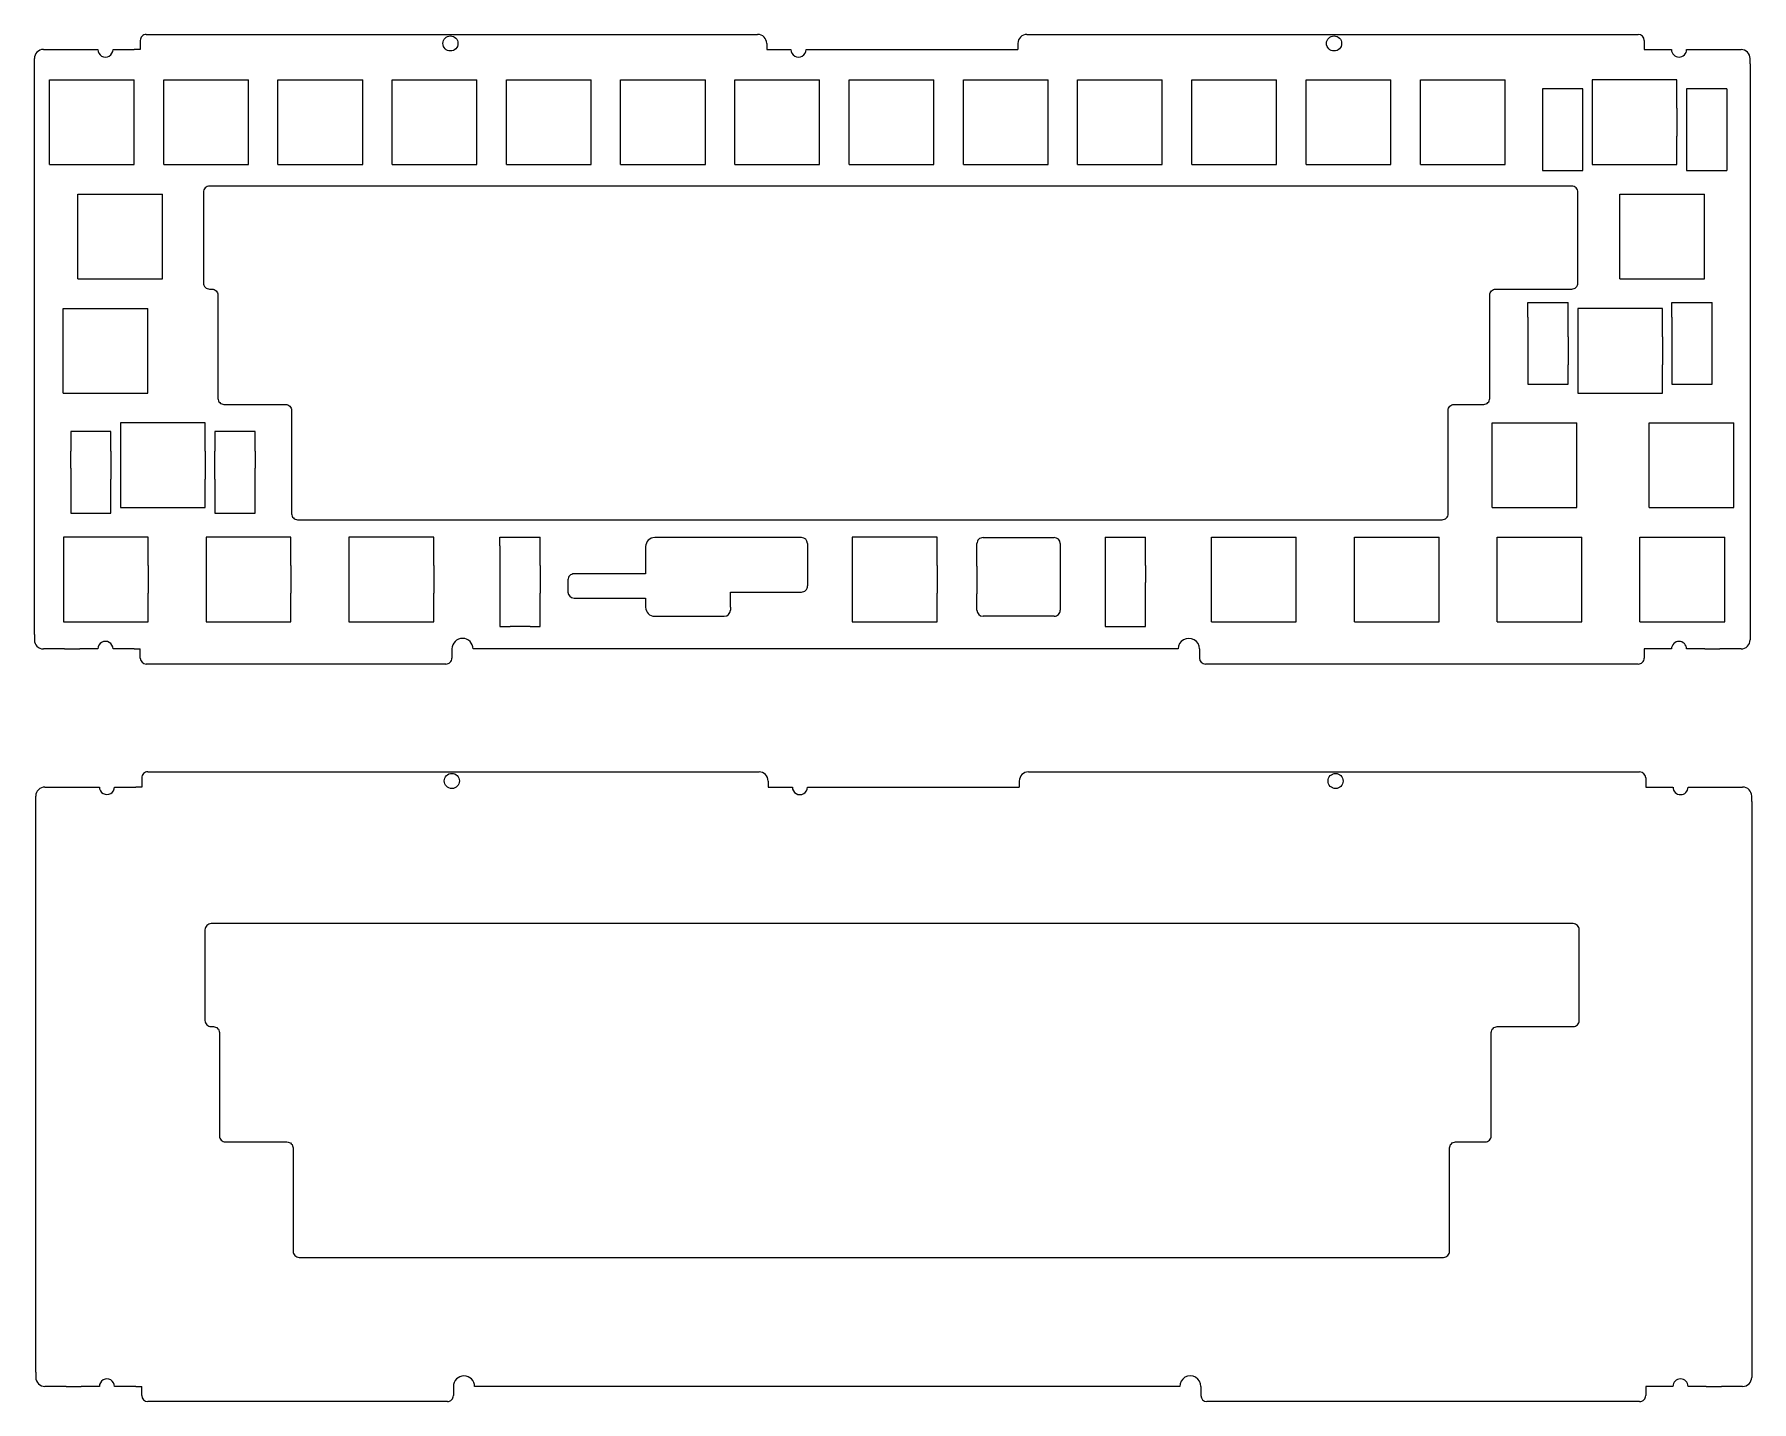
# Model space of a CAD drawing. Header units: inches. Extents: x 4 to 288, y 6 to 232.
import ezdxf

# ---------------------------------------------------------------- set-up
doc = ezdxf.new("R2010")
doc.units = ezdxf.units.IN
doc.header["$MEASUREMENT"] = 0
doc.layers.add('Edge', color=7, linetype='Continuous', lineweight=0)
doc.layers.add('Switches2', color=7, linetype='Continuous', lineweight=0, true_color=0x008080)

msp = doc.modelspace()

# ---------------------------------------------------------------- linework, layer by layer
for points in [[(244.44, 188.82, -0.414214), (245.44, 189.82), (257.99, 189.82, 0.414214), (258.99, 190.82), (258.99, 205.82, 0.414214), (257.99, 206.82), (32.89, 206.82, 0.414214), (31.89, 205.82), (31.89, 190.82, 0.414214), (32.89, 189.82), (33.27, 189.82, -0.414214), (34.27, 188.82), (34.27, 171.77, 0.414214), (35.27, 170.77), (45.44, 170.77, -0.414214), (46.44, 169.77), (46.44, 152.72, 0.414214), (47.44, 151.72), (236.56, 151.72, 0.414214), (237.56, 152.72), (237.56, 169.77, -0.414214), (238.56, 170.77), (243.44, 170.77, 0.414214), (244.44, 171.77)], [(244.69, 67.01, -0.414214), (245.69, 68.01), (258.24, 68.01, 0.414214), (259.24, 69.01), (259.24, 84.01, 0.414214), (258.24, 85.01), (33.13, 85.01, 0.414214), (32.13, 84.01), (32.13, 69.01, 0.414214), (33.13, 68.01), (33.51, 68.01, -0.414214), (34.51, 67.01), (34.51, 49.96, 0.414214), (35.51, 48.96), (45.68, 48.96, -0.414214), (46.68, 47.96), (46.68, 30.9, 0.414214), (47.68, 29.9), (236.8, 29.9, 0.414214), (237.8, 30.9), (237.8, 47.96, -0.414214), (238.8, 48.96), (243.69, 48.96, 0.414214), (244.69, 49.96)]]:
    msp.add_lwpolyline(points, format="xyb", close=True)
at = {"layer": 'Edge'}
for p, q in [((21.43, 230.89), (21.43, 229.39)), ((22.43, 231.89), (123.45, 231.89)), ((124.95, 230.39), (124.95, 229.39)), ((166.46, 230.39), (166.46, 229.39)), ((167.96, 231.89), (268.97, 231.89)), ((269.97, 230.89), (269.97, 229.38)), ((3.93, 227.02), (3.93, 227.89)), ((5.43, 229.39), (8.93, 229.39)), ((8.93, 229.39), (14.43, 229.39)), ((11.43, 229.39), (14.43, 229.39)), ((16.93, 229.39), (20.43, 229.39)), ((21.43, 229.39), (20.43, 229.39)), ((124.95, 229.39), (128.95, 229.39)), ((131.45, 229.39), (166.46, 229.39)), ((269.97, 229.38), (274.47, 229.38)), ((276.97, 229.38), (279.97, 229.38)), ((279.97, 229.38), (282.47, 229.38)), ((282.47, 229.38), (285.97, 229.38)), ((287.47, 227.01), (287.47, 227.88)), ((3.93, 132.75), (3.93, 227.02)), ((287.47, 227.01), (287.47, 132.75)), ((130.69, 148.78), (106.45, 148.78)), ((131.69, 147.78), (131.69, 144.08)), ((159.7, 144.08), (159.7, 147.78)), ((160.7, 148.78), (172.47, 148.78)), ((173.47, 147.78), (173.47, 144.08)), ((104.95, 147.28), (104.95, 142.78)), ((104.95, 142.78), (93.11, 142.78)), ((131.69, 144.08), (131.69, 140.78)), ((159.7, 144.08), (159.7, 139.48)), ((173.47, 144.08), (173.47, 139.48)), ((92.11, 141.78), (92.11, 139.78)), ((118.95, 137.28), (118.95, 139.78)), ((118.95, 139.78), (130.69, 139.78)), ((159.7, 136.78), (159.7, 139.48)), ((173.47, 139.48), (173.47, 136.78)), ((93.11, 138.78), (104.95, 138.78)), ((104.95, 138.78), (104.95, 137.28)), ((118.95, 137.28), (118.95, 136.78)), ((106.45, 135.78), (117.45, 135.78)), ((117.45, 135.78), (117.95, 135.78)), ((172.47, 135.78), (160.7, 135.78)), ((3.93, 132.75), (3.93, 131.88)), ((287.47, 132.75), (287.47, 131.88)), ((8.93, 130.38), (5.43, 130.38)), ((8.93, 130.38), (11.43, 130.38)), ((14.43, 130.38), (11.43, 130.38)), ((20.43, 130.38), (16.93, 130.38)), ((20.43, 130.38), (21.43, 130.38)), ((21.43, 128.88), (21.43, 130.38)), ((71.94, 127.88), (22.43, 127.88)), ((72.94, 130.38), (72.94, 128.88)), ((192.96, 130.38), (76.44, 130.38)), ((196.46, 130.38), (196.46, 128.88)), ((268.97, 127.88), (197.46, 127.88)), ((269.97, 130.38), (269.97, 128.88)), ((274.47, 130.38), (269.97, 130.38)), ((277.47, 130.38), (276.97, 130.38)), ((279.97, 130.38), (277.47, 130.38)), ((279.97, 130.38), (282.47, 130.38)), ((285.97, 130.38), (282.47, 130.38)), ((21.68, 109.08), (21.68, 107.58)), ((22.68, 110.08), (123.69, 110.08)), ((125.19, 108.57), (125.19, 107.57)), ((166.7, 108.57), (166.7, 107.57)), ((168.2, 110.07), (269.21, 110.07)), ((270.21, 109.07), (270.21, 107.57)), ((4.17, 105.21), (4.17, 106.08)), ((4.17, 10.94), (4.17, 105.21)), ((5.67, 107.58), (9.18, 107.58)), ((9.18, 107.58), (14.68, 107.58)), ((11.68, 107.58), (14.68, 107.58)), ((17.18, 107.58), (20.68, 107.58)), ((21.68, 107.58), (20.68, 107.58)), ((125.19, 107.57), (129.19, 107.57)), ((131.69, 107.57), (166.7, 107.57)), ((270.21, 107.57), (274.71, 107.57)), ((277.22, 107.57), (280.22, 107.57)), ((280.22, 107.57), (282.72, 107.57)), ((282.72, 107.57), (286.22, 107.57)), ((287.72, 105.2), (287.72, 106.07)), ((287.72, 105.2), (287.72, 10.94)), ((4.17, 10.94), (4.17, 10.07)), ((9.17, 8.57), (5.67, 8.57)), ((9.17, 8.57), (11.68, 8.57)), ((14.68, 8.57), (11.68, 8.57)), ((20.68, 8.57), (17.18, 8.57)), ((20.68, 8.57), (21.68, 8.57)), ((21.68, 7.07), (21.68, 8.57)), ((73.18, 8.57), (73.18, 7.07)), ((193.2, 8.57), (76.69, 8.57)), ((196.7, 8.57), (196.7, 7.07)), ((270.21, 8.57), (270.21, 7.07)), ((274.71, 8.57), (270.21, 8.57)), ((277.72, 8.57), (277.22, 8.57)), ((280.22, 8.57), (277.72, 8.57)), ((280.22, 8.57), (282.72, 8.57)), ((286.22, 8.57), (282.72, 8.57)), ((287.72, 10.94), (287.72, 10.07)), ((72.18, 6.07), (22.68, 6.07)), ((269.21, 6.07), (197.7, 6.07))]:
    msp.add_line(p, q, dxfattribs=at)
for centre in [(72.69, 230.39), (218.71, 230.39), (72.93, 108.58), (218.96, 108.57)]:
    msp.add_circle(centre, 1.25, dxfattribs=at)
for centre, radius, start, end in [((22.43, 230.89), 1, 89.9997, 180), ((123.45, 230.39), 1.5, 0, 89.9997), ((167.96, 230.39), 1.5, 89.9997, 180), ((268.97, 230.89), 1, 359.9999, 89.9997), ((5.43, 227.89), 1.5, 89.9997, 179.9999), ((15.68, 229.39), 1.25, 179.9997, 359.9997), ((130.2, 229.39), 1.25, 179.9997, 359.9997), ((275.72, 229.38), 1.25, 180, 359.9997), ((285.97, 227.88), 1.5, 359.9999, 89.9997), ((106.45, 147.28), 1.5, 89.9997, 180), ((130.69, 147.78), 1, 0, 89.9997), ((160.7, 147.78), 1, 89.9997, 180), ((172.47, 147.78), 1, 0, 89.9997), ((93.11, 141.78), 1, 89.9997, 180), ((93.11, 139.78), 1, 180, 269.9997), ((130.69, 140.78), 1, 269.9997, 0), ((106.45, 137.28), 1.5, 180, 269.9997), ((117.95, 136.78), 1, 270, 0), ((160.7, 136.78), 1, 180, 269.9997), ((172.47, 136.78), 1, 269.9997, 0), ((5.43, 131.88), 1.5, 179.9999, 269.9997), ((15.68, 130.38), 1.25, 359.9997, 180), ((74.69, 130.38), 1.75, 359.9997, 179.9997), ((194.71, 130.38), 1.75, 359.9997, 180), ((275.72, 130.38), 1.25, 359.9997, 179.9997), ((285.97, 131.88), 1.5, 269.9997, 359.9999), ((22.43, 128.88), 1, 179.9998, 269.9997), ((71.94, 128.88), 1, 269.9997, 359.9999), ((197.46, 128.88), 1, 179.9999, 269.9997), ((268.97, 128.88), 1, 269.9997, 359.9999), ((22.68, 109.08), 1, 89.9997, 180), ((123.69, 108.57), 1.5, 0, 89.9997), ((168.2, 108.57), 1.5, 89.9997, 180), ((269.21, 109.07), 1, 359.9999, 89.9997), ((5.67, 106.08), 1.5, 89.9997, 179.9999), ((15.93, 107.58), 1.25, 179.9997, 359.9997), ((130.44, 107.57), 1.25, 179.9997, 359.9997), ((275.97, 107.57), 1.25, 180, 359.9997), ((286.22, 106.07), 1.5, 359.9999, 89.9997), ((5.67, 10.07), 1.5, 179.9999, 269.9997), ((15.93, 8.57), 1.25, 359.9997, 180), ((74.93, 8.57), 1.75, 359.9997, 179.9997), ((194.95, 8.57), 1.75, 359.9997, 180), ((275.96, 8.57), 1.25, 359.9997, 179.9997), ((286.22, 10.07), 1.5, 269.9997, 359.9999), ((22.68, 7.07), 1, 179.9998, 269.9997), ((72.18, 7.07), 1, 269.9997, 359.9999), ((197.7, 7.07), 1, 179.9999, 269.9997), ((269.21, 7.07), 1, 269.9997, 359.9999)]:
    msp.add_arc(centre, radius, start, end, dxfattribs=at)
at = {"layer": 'Switches2', "color": 136, "linetype": 'Continuous', "true_color": 0x008080}
for p, q in [((6.43, 210.38), (6.43, 224.39)), ((6.43, 224.39), (20.43, 224.39)), ((25.31, 210.38), (25.31, 224.39)), ((25.31, 224.39), (39.31, 224.39)), ((44.19, 210.38), (44.19, 224.39)), ((44.19, 224.39), (58.19, 224.39)), ((63.07, 210.38), (63.07, 224.39)), ((63.07, 224.39), (77.07, 224.39)), ((81.94, 210.38), (81.94, 224.39)), ((81.94, 224.39), (95.95, 224.39)), ((100.82, 210.38), (100.82, 224.39)), ((100.82, 224.39), (114.82, 224.39)), ((119.7, 210.38), (119.7, 224.39)), ((119.7, 224.39), (133.7, 224.39)), ((138.58, 210.38), (138.58, 224.39)), ((138.58, 224.39), (152.58, 224.39)), ((157.45, 210.38), (157.45, 224.39)), ((157.45, 224.39), (171.46, 224.39)), ((176.33, 210.38), (176.33, 224.39)), ((176.33, 224.39), (190.33, 224.39)), ((195.21, 210.38), (195.21, 224.39)), ((195.21, 224.39), (209.21, 224.39)), ((214.09, 210.38), (214.09, 224.39)), ((214.09, 224.39), (228.09, 224.39)), ((232.97, 210.38), (232.97, 224.39)), ((232.97, 224.39), (246.97, 224.39)), ((261.37, 224.38), (261.37, 219.68)), ((275.37, 224.38), (261.37, 224.38)), ((275.37, 219.68), (275.37, 224.38)), ((259.8, 222.91), (253.14, 222.91)), ((253.14, 222.91), (253.14, 219.68)), ((259.8, 219.68), (259.8, 222.91)), ((283.6, 222.91), (276.95, 222.91)), ((276.95, 222.91), (276.95, 209.41)), ((283.6, 222.91), (283.6, 209.41)), ((253.14, 219.68), (253.14, 216.88)), ((259.8, 215.08), (259.8, 219.68)), ((261.37, 219.68), (261.37, 215.08)), ((275.37, 219.68), (275.37, 215.08)), ((253.14, 216.88), (253.14, 209.41)), ((259.8, 209.41), (259.8, 215.08)), ((261.37, 215.08), (261.37, 210.38)), ((275.37, 210.38), (275.37, 215.08)), ((261.37, 210.38), (275.37, 210.38)), ((253.14, 209.41), (259.8, 209.41)), ((276.95, 209.41), (283.6, 209.41)), ((11.09, 191.51), (11.09, 205.51)), ((11.09, 205.51), (25.09, 205.51)), ((265.94, 191.51), (265.94, 205.51)), ((265.94, 205.51), (279.94, 205.51)), ((8.69, 172.63), (8.69, 186.63)), ((8.69, 186.63), (22.69, 186.63))]:
    msp.add_line(p, q, dxfattribs=at)
at = {"layer": 'Switches2', "linetype": 'Continuous'}
for p, q in [((20.43, 210.38), (20.43, 224.39)), ((39.31, 210.38), (39.31, 224.39)), ((58.19, 210.38), (58.19, 224.39)), ((77.07, 210.38), (77.07, 224.39)), ((95.95, 210.38), (95.95, 224.39)), ((114.82, 210.38), (114.82, 224.39)), ((133.7, 210.38), (133.7, 224.39)), ((152.58, 210.38), (152.58, 224.39)), ((171.46, 210.38), (171.46, 224.39)), ((190.33, 210.38), (190.33, 224.39)), ((209.21, 210.38), (209.21, 224.39)), ((228.09, 210.38), (228.09, 224.39)), ((246.97, 210.38), (246.97, 224.39)), ((6.43, 210.38), (20.43, 210.38)), ((25.31, 210.38), (39.31, 210.38)), ((44.19, 210.38), (58.19, 210.38)), ((63.07, 210.38), (77.07, 210.38)), ((81.94, 210.38), (95.95, 210.38)), ((100.82, 210.38), (114.82, 210.38)), ((119.7, 210.38), (133.7, 210.38)), ((138.58, 210.38), (152.58, 210.38)), ((157.45, 210.38), (171.46, 210.38)), ((176.33, 210.38), (190.33, 210.38)), ((195.21, 210.38), (209.21, 210.38)), ((214.09, 210.38), (228.09, 210.38)), ((232.97, 210.38), (246.97, 210.38)), ((25.09, 191.51), (25.09, 205.51)), ((279.94, 191.51), (279.94, 205.51)), ((11.09, 191.51), (25.09, 191.51)), ((265.94, 191.51), (279.94, 191.51)), ((22.69, 172.63), (22.69, 186.63)), ((8.69, 172.63), (22.69, 172.63))]:
    msp.add_line(p, q, dxfattribs=at)
at = {"layer": 'Switches2', "color": 136, "true_color": 0x008080}
for p, q in [((250.74, 185.16), (250.74, 187.6)), ((250.74, 187.6), (257.39, 187.6)), ((257.39, 185.16), (257.39, 187.6)), ((274.55, 185.16), (274.55, 187.6)), ((274.55, 187.6), (281.2, 187.6)), ((281.2, 185.16), (281.2, 187.6)), ((250.74, 185.16), (250.74, 181.93)), ((257.39, 181.93), (257.39, 185.16)), ((258.97, 186.63), (258.97, 181.93)), ((272.97, 186.63), (258.97, 186.63)), ((272.97, 181.93), (272.97, 186.63)), ((274.55, 185.16), (274.55, 181.93)), ((281.2, 181.93), (281.2, 185.16)), ((250.74, 181.93), (250.74, 179.13)), ((257.39, 181.93), (257.39, 177.33)), ((258.97, 181.93), (258.97, 177.33)), ((272.97, 181.93), (272.97, 177.33)), ((274.55, 181.93), (274.55, 177.33)), ((281.2, 179.13), (281.2, 181.93)), ((250.74, 179.13), (250.74, 174.1)), ((281.2, 174.1), (281.2, 179.13)), ((257.39, 174.1), (257.39, 177.33)), ((258.97, 177.33), (258.97, 172.63)), ((272.97, 172.63), (272.97, 177.33)), ((274.55, 177.33), (274.55, 174.1)), ((250.74, 174.1), (257.39, 174.1)), ((274.55, 174.1), (281.2, 174.1)), ((258.97, 172.63), (272.97, 172.63))]:
    msp.add_line(p, q, dxfattribs=at)
at = {"layer": 'Switches2'}
for p, q in [((18.17, 167.75), (18.17, 163.05)), ((32.17, 167.75), (18.17, 167.75)), ((32.17, 163.05), (32.17, 167.75)), ((244.81, 153.75), (244.81, 167.75)), ((244.81, 167.75), (258.81, 167.75)), ((258.81, 153.75), (258.81, 167.75)), ((270.77, 153.75), (270.77, 167.75)), ((270.77, 167.75), (284.77, 167.75)), ((284.77, 153.75), (284.77, 167.75)), ((16.59, 166.28), (9.94, 166.28)), ((9.94, 166.28), (9.94, 163.05)), ((16.59, 163.05), (16.59, 166.28)), ((40.4, 166.28), (33.75, 166.28)), ((33.75, 166.28), (33.75, 163.05)), ((40.4, 163.05), (40.4, 166.28)), ((9.94, 160.25), (9.94, 163.05)), ((16.59, 163.05), (16.59, 158.45)), ((18.17, 163.05), (18.17, 158.45)), ((32.17, 163.05), (32.17, 158.45)), ((33.75, 158.45), (33.75, 163.05)), ((40.4, 163.05), (40.4, 160.25)), ((9.94, 160.25), (9.94, 152.78)), ((40.4, 152.78), (40.4, 160.25)), ((16.59, 152.78), (16.59, 158.45)), ((18.17, 158.45), (18.17, 153.75)), ((32.17, 153.75), (32.17, 158.45)), ((33.75, 158.45), (33.75, 152.78)), ((18.17, 153.75), (32.17, 153.75)), ((244.81, 153.75), (258.81, 153.75)), ((270.77, 153.75), (284.77, 153.75)), ((9.94, 152.78), (16.59, 152.78)), ((33.75, 152.78), (40.4, 152.78)), ((8.73, 148.87), (8.73, 144.17)), ((22.73, 148.87), (8.73, 148.87)), ((22.73, 144.17), (22.73, 148.87)), ((32.33, 148.87), (32.33, 144.17)), ((46.33, 148.87), (32.33, 148.87)), ((46.33, 144.17), (46.33, 148.87)), ((55.92, 148.87), (55.92, 144.17)), ((69.93, 148.87), (55.92, 148.87)), ((69.93, 144.17), (69.93, 148.87)), ((80.87, 148.87), (87.52, 148.87)), ((80.87, 147.4), (80.87, 148.87)), ((87.52, 147.4), (87.52, 148.87)), ((139.1, 148.87), (139.1, 144.17)), ((153.1, 148.87), (139.1, 148.87)), ((153.1, 144.17), (153.1, 148.87)), ((180.88, 148.87), (187.53, 148.87)), ((180.88, 148.87), (180.88, 144.17)), ((180.88, 148.87), (180.88, 147.4)), ((187.53, 144.17), (187.53, 148.87)), ((198.47, 134.87), (198.47, 148.87)), ((198.47, 148.87), (212.47, 148.87)), ((212.47, 134.87), (212.47, 148.87)), ((222.07, 134.87), (222.07, 148.87)), ((222.07, 148.87), (236.07, 148.87)), ((236.07, 134.87), (236.07, 148.87)), ((245.67, 134.87), (245.67, 148.87)), ((245.67, 148.87), (259.67, 148.87)), ((259.67, 134.87), (259.67, 148.87)), ((269.26, 134.87), (269.26, 148.87)), ((269.26, 148.87), (283.26, 148.87)), ((283.26, 134.87), (283.26, 148.87)), ((80.87, 147.4), (80.87, 144.17)), ((87.52, 144.17), (87.52, 147.4)), ((8.73, 144.17), (8.73, 139.57)), ((22.73, 144.17), (22.73, 139.57)), ((32.33, 144.17), (32.33, 139.57)), ((46.33, 144.17), (46.33, 139.57)), ((55.92, 144.17), (55.92, 139.57)), ((69.93, 144.17), (69.93, 139.57)), ((80.87, 144.17), (80.87, 141.37)), ((87.52, 144.17), (87.52, 139.57)), ((139.1, 144.17), (139.1, 139.57)), ((153.1, 144.17), (153.1, 139.57)), ((180.88, 144.17), (180.88, 139.57)), ((187.53, 144.17), (187.53, 141.37)), ((8.73, 139.57), (8.73, 134.87)), ((22.73, 134.87), (22.73, 139.57)), ((32.33, 139.57), (32.33, 134.87)), ((46.33, 134.87), (46.33, 139.57)), ((55.92, 139.57), (55.92, 134.87)), ((69.93, 134.87), (69.93, 139.57)), ((80.87, 141.37), (80.87, 134.1)), ((87.52, 134.1), (87.52, 139.57)), ((139.1, 139.57), (139.1, 134.87)), ((153.1, 134.87), (153.1, 139.57)), ((180.88, 139.57), (180.88, 134.1)), ((187.53, 134.1), (187.53, 141.37)), ((8.73, 134.87), (22.73, 134.87)), ((32.33, 134.87), (46.33, 134.87)), ((55.92, 134.87), (69.93, 134.87)), ((80.87, 134.1), (82.54, 134.1)), ((85.84, 134.1), (82.54, 134.1)), ((85.84, 134.1), (87.52, 134.1)), ((139.1, 134.87), (153.1, 134.87)), ((180.88, 134.1), (185.86, 134.1)), ((185.86, 134.1), (187.53, 134.1)), ((198.47, 134.87), (212.47, 134.87)), ((222.07, 134.87), (236.07, 134.87)), ((245.67, 134.87), (259.67, 134.87)), ((269.26, 134.87), (283.26, 134.87))]:
    msp.add_line(p, q, dxfattribs=at)

doc.saveas('drawing.dxf')
